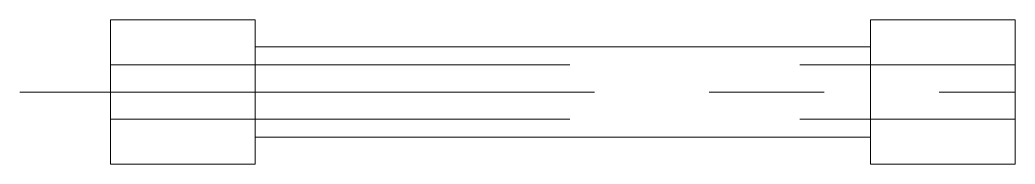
# Model space of a CAD drawing. Header units: millimetres. Extents: x -20 to 35, y 1 to 9.
import ezdxf

# ---------------------------------------------------------------- set-up
doc = ezdxf.new("R2010")
doc.units = ezdxf.units.MM
doc.linetypes.add('CENTER', pattern=[50.8, 31.75, -6.35, 6.35, -6.35])
doc.linetypes.add('DASHEDX2', pattern=[38.1, 25.4, -12.7])
doc.layers.get('0').update_dxf_attribs({"linetype": 'CONTINUOUS', "lineweight": 0, "true_color": 0xffffff})

msp = doc.modelspace()

# ---------------------------------------------------------------- linework, layer by layer
for p, q in [((-15, 9), (-15, 1)), ((-15, 9), (-7, 9)), ((-7, 9), (-7, 1)), ((27, 1), (27, 9)), ((27, 9), (35, 9)), ((35, 1), (35, 9)), ((-7, 7.5), (27, 7.5)), ((-7, 2.5), (27, 2.5)), ((-15, 1), (-7, 1)), ((27, 1), (35, 1))]:
    msp.add_line(p, q)
at = {"linetype": 'DASHEDX2', "lineweight": 5}
for p, q in [((-15, 6.5), (35, 6.5)), ((-15, 3.5), (35, 3.5))]:
    msp.add_line(p, q, dxfattribs=at)
at = {"linetype": 'CENTER', "lineweight": 5}
msp.add_line((-20, 5), (35, 5), dxfattribs=at)

doc.saveas('drawing.dxf')
